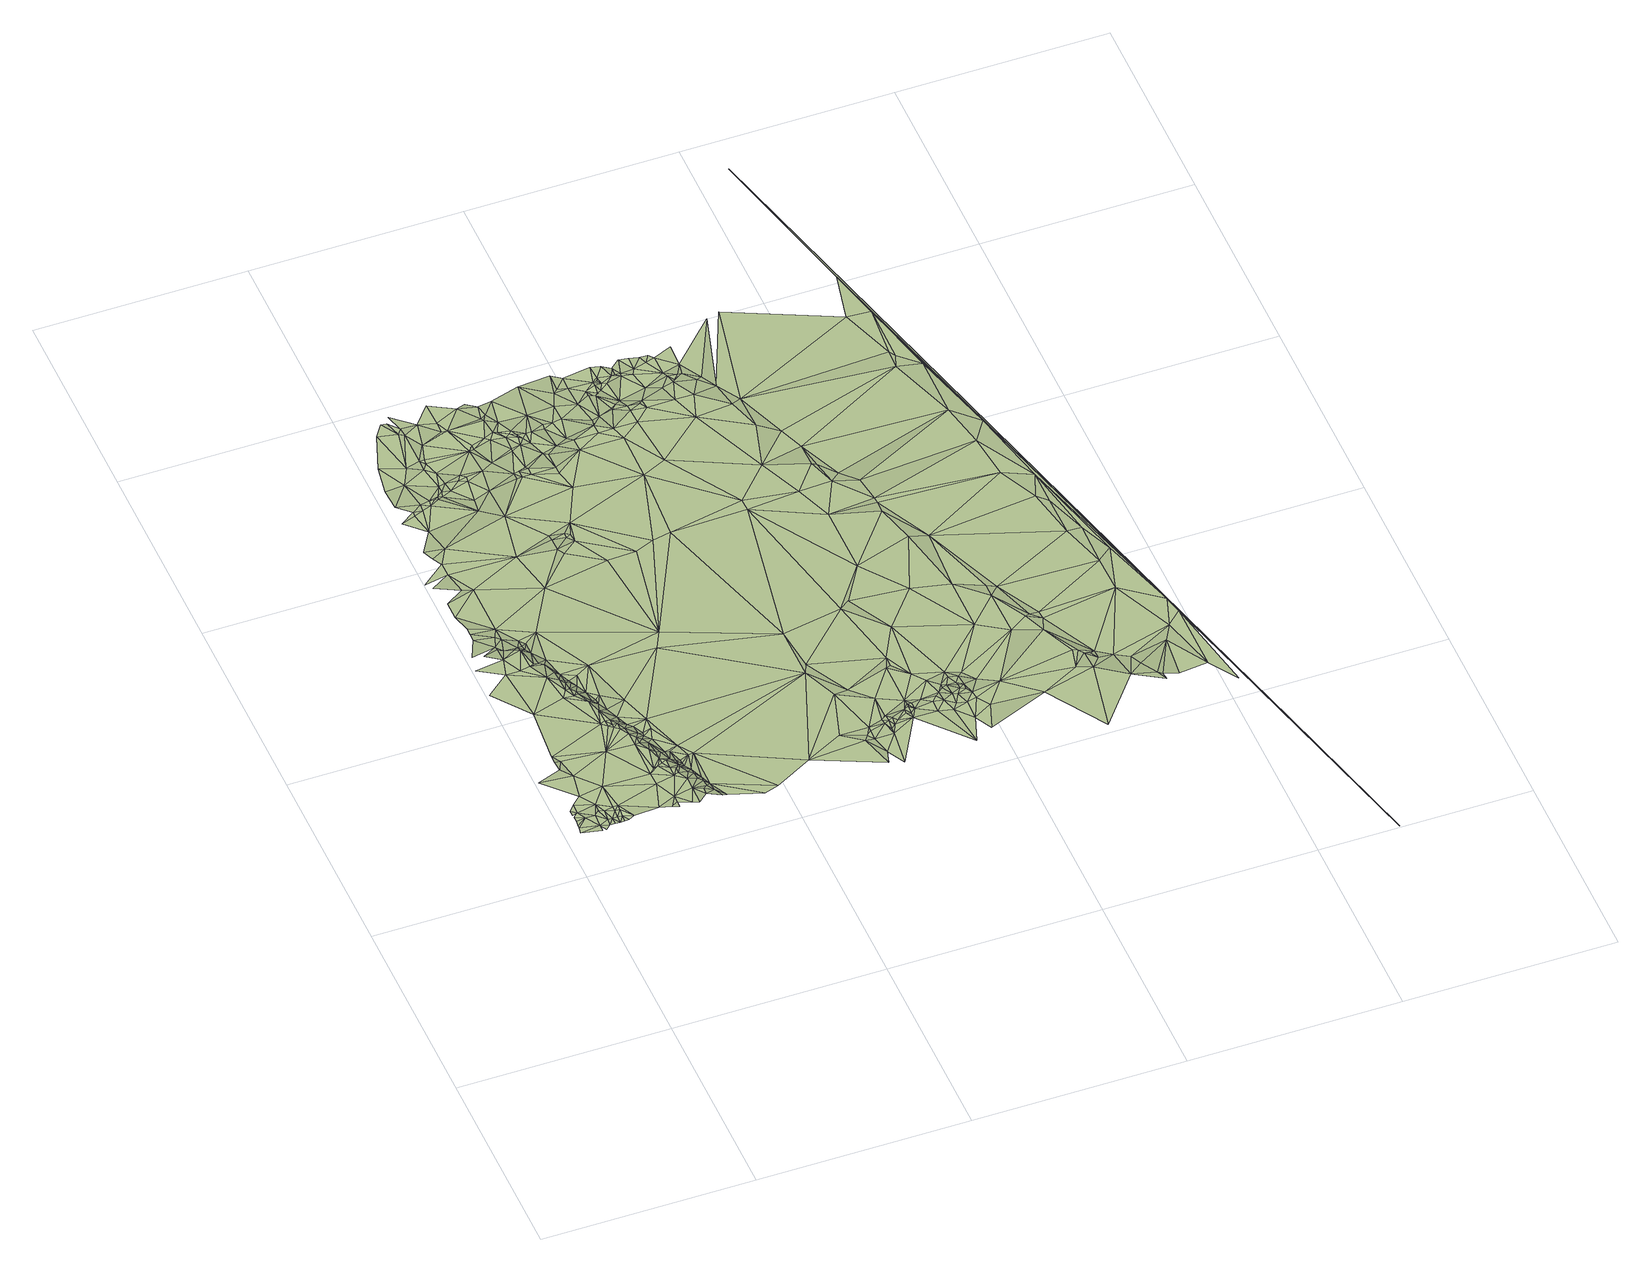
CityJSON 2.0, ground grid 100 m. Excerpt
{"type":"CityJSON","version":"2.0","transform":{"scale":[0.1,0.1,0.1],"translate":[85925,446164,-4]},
"CityObjects":{
"terrain1":{"type":"TINRelief","geometry":[{"type":"CompositeSurface","lod":"1","boundaries":[[[0,1,2]],[[2,1,3]],[[4,5,0]],[[3,1,6]],[[7,8,9]],[[6,1,8]],[[9,8,10]],[[0,5,1]],[[4,11,5]],[[8,1,12]],[[1,5,12]],[[8,13,10]],[[8,12,13]],[[14,5,15]],[[16,10,13]],[[17,16,18]],[[19,12,5]],[[14,19,5]],[[20,17,18]],[[21,12,19]],[[21,13,12]],[[22,21,19]],[[22,13,21]],[[23,19,14]],[[24,23,14]],[[23,22,19]],[[24,25,23]],[[22,26,13]],[[16,13,27]],[[23,28,22]],[[29,30,20]],[[23,25,31]],[[29,20,18]],[[29,32,30]],[[18,16,27]],[[23,31,28]],[[22,28,26]],[[25,33,31]],[[13,26,27]],[[25,34,33]],[[31,35,28]],[[31,33,35]],[[28,36,26]],[[34,37,33]],[[28,35,36]],[[26,36,27]],[[33,38,35]],[[33,37,38]],[[35,38,36]],[[29,39,32]],[[29,18,39]],[[39,18,27]],[[40,36,38]],[[41,42,43]],[[44,27,36]],[[41,32,45]],[[46,42,47]],[[44,36,40]],[[32,39,45]],[[39,27,48]],[[41,49,42]],[[50,51,52]],[[53,54,47]],[[42,55,47]],[[48,27,44]],[[51,54,53]],[[41,56,49]],[[41,45,56]],[[42,49,55]],[[40,57,58]],[[52,59,60]],[[53,47,61]],[[44,40,58]],[[51,59,52]],[[51,53,61]],[[60,62,63]],[[47,55,64]],[[47,65,61]],[[66,63,62]],[[67,57,68]],[[58,57,67]],[[51,61,69]],[[49,70,55]],[[60,59,62]],[[47,64,65]],[[70,64,55]],[[51,69,59]],[[45,39,71]],[[72,39,48]],[[73,61,65]],[[58,67,74]],[[66,75,76]],[[69,61,73]],[[39,77,71]],[[78,49,56]],[[79,64,70]],[[44,58,80]],[[62,59,69]],[[39,81,77]],[[82,78,56]],[[83,79,70]],[[48,44,80]],[[84,70,49]],[[72,85,39]],[[73,65,64]],[[56,45,86]],[[39,85,81]],[[48,87,88]],[[78,89,49]],[[72,48,88]],[[66,62,75]],[[82,56,86]],[[83,70,84]],[[45,71,90]],[[91,78,82]],[[92,64,79]],[[93,73,64]],[[58,74,94]],[[95,62,69]],[[95,69,73]],[[96,49,89]],[[92,79,83]],[[97,45,90]],[[48,80,87]],[[98,99,100]],[[78,101,89]],[[102,90,71]],[[96,84,49]],[[91,101,78]],[[102,71,77]],[[86,45,97]],[[92,93,64]],[[91,82,103]],[[104,73,93]],[[98,76,75]],[[105,99,106]],[[82,86,107]],[[82,107,103]],[[108,90,102]],[[95,73,104]],[[109,88,87]],[[72,88,110]],[[97,90,108]],[[58,111,80]],[[89,101,112]],[[94,74,113]],[[114,102,77]],[[58,94,111]],[[83,84,115]],[[96,89,116]],[[91,117,101]],[[114,77,81]],[[118,104,93]],[[89,112,116]],[[92,83,115]],[[114,108,102]],[[110,88,109]],[[118,93,92]],[[96,116,84]],[[86,119,107]],[[91,103,120]],[[118,95,104]],[[80,121,87]],[[101,122,112]],[[109,87,123]],[[87,121,123]],[[72,110,124]],[[72,125,85]],[[72,124,125]],[[86,97,126]],[[127,103,107]],[[128,81,85]],[[128,114,81]],[[91,120,117]],[[115,84,116]],[[101,117,122]],[[112,122,116]],[[97,108,129]],[[130,108,114]],[[86,126,119]],[[127,107,119]],[[98,75,99]],[[94,113,131]],[[132,62,95]],[[109,123,133]],[[123,121,133]],[[80,134,121]],[[127,120,103]],[[117,120,122]],[[110,109,135]],[[80,111,136]],[[126,97,137]],[[138,125,124]],[[80,136,134]],[[128,139,114]],[[130,129,108]],[[128,85,140]],[[110,141,124]],[[85,125,140]],[[97,129,137]],[[119,126,142]],[[127,119,142]],[[130,114,139]],[[143,116,122]],[[138,124,141]],[[110,135,141]],[[144,135,109]],[[132,118,92]],[[132,95,118]],[[109,133,145]],[[132,92,115]],[[143,122,120]],[[121,146,133]],[[94,131,147]],[[121,134,146]],[[136,148,134]],[[138,149,125]],[[144,109,145]],[[130,139,129]],[[94,150,111]],[[143,120,127]],[[136,111,151]],[[128,152,139]],[[128,140,152]],[[153,142,126]],[[144,141,135]],[[153,126,137]],[[154,155,156]],[[140,125,149]],[[153,127,142]],[[94,147,157]],[[155,106,156]],[[145,133,146]],[[136,151,148]],[[134,148,146]],[[138,141,158]],[[159,115,116]],[[144,160,141]],[[144,145,160]],[[138,158,149]],[[94,161,150]],[[94,157,161]],[[111,162,151]],[[152,140,163]],[[140,149,163]],[[131,164,147]],[[145,146,165]],[[111,150,162]],[[141,160,158]],[[148,166,146]],[[129,167,137]],[[159,116,143]],[[168,160,145]],[[168,145,165]],[[169,154,156]],[[148,151,170]],[[147,164,157]],[[129,139,171]],[[146,172,165]],[[153,137,167]],[[148,170,166]],[[146,166,172]],[[131,173,164]],[[159,143,127]],[[159,127,153]],[[171,139,152]],[[132,115,159]],[[151,162,170]],[[174,163,149]],[[165,172,175]],[[174,149,158]],[[168,165,175]],[[150,176,162]],[[150,161,176]],[[171,152,163]],[[157,177,161]],[[157,164,177]],[[162,176,170]],[[169,178,179]],[[180,75,62]],[[181,158,160]],[[161,177,176]],[[178,182,179]],[[181,160,168]],[[129,171,167]],[[183,172,166]],[[164,173,184]],[[164,184,177]],[[171,163,174]],[[183,166,170]],[[183,175,172]],[[183,168,175]],[[181,174,158]],[[159,153,167]],[[180,62,132]],[[99,185,106]],[[99,75,185]],[[186,170,176]],[[186,176,177]],[[183,181,168]],[[187,188,189]],[[182,190,189]],[[181,171,174]],[[186,183,170]],[[169,191,178]],[[178,191,182]],[[106,185,156]],[[186,181,183]],[[187,189,190]],[[187,192,188]],[[182,191,190]],[[177,184,193]],[[169,194,191]],[[169,156,195]],[[194,190,191]],[[187,190,196]],[[186,177,197]],[[196,190,194]],[[187,198,192]],[[180,185,75]],[[169,195,194]],[[199,196,194]],[[177,193,197]],[[200,167,171]],[[201,192,198]],[[159,167,200]],[[187,196,202]],[[203,199,194]],[[132,159,204]],[[205,196,199]],[[187,206,198]],[[205,199,203]],[[205,202,196]],[[187,202,206]],[[207,156,185]],[[208,205,203]],[[195,203,194]],[[209,205,208]],[[207,195,156]],[[209,202,205]],[[180,132,204]],[[201,198,210]],[[195,208,203]],[[211,198,206]],[[209,208,212]],[[209,213,202]],[[206,202,214]],[[215,198,211]],[[209,212,213]],[[201,210,216]],[[202,213,214]],[[211,206,217]],[[215,210,198]],[[206,214,217]],[[208,218,212]],[[186,197,219]],[[195,218,208]],[[211,217,220]],[[180,221,185]],[[210,222,216]],[[213,212,223]],[[159,200,204]],[[211,220,224]],[[214,213,225]],[[181,226,171]],[[215,211,224]],[[227,222,210]],[[215,227,210]],[[186,226,181]],[[228,212,218]],[[213,223,225]],[[228,223,212]],[[195,229,218]],[[207,185,230]],[[231,217,214]],[[215,232,227]],[[231,220,217]],[[180,233,221]],[[207,229,195]],[[215,224,232]],[[232,234,227]],[[223,235,225]],[[185,221,236]],[[228,235,223]],[[229,228,218]],[[185,236,230]],[[231,224,220]],[[231,214,225]],[[180,237,233]],[[225,235,238]],[[239,232,224]],[[228,238,235]],[[180,204,237]],[[200,171,226]],[[229,238,228]],[[240,239,224]],[[231,225,238]],[[240,224,231]],[[207,241,229]],[[242,236,221]],[[243,232,239]],[[233,244,221]],[[207,230,245]],[[186,219,226]],[[246,230,236]],[[243,247,232]],[[244,242,221]],[[240,243,239]],[[246,236,242]],[[229,248,238]],[[231,238,249]],[[237,244,233]],[[240,231,250]],[[207,251,241]],[[245,230,246]],[[231,252,250]],[[231,249,252]],[[253,246,242]],[[253,242,244]],[[229,241,248]],[[248,249,238]],[[240,254,243]],[[245,246,253]],[[240,250,255]],[[245,253,244]],[[243,254,247]],[[255,250,252]],[[207,245,256]],[[257,252,249]],[[207,256,251]],[[237,204,258]],[[248,241,251]],[[200,259,204]],[[257,255,252]],[[240,255,260]],[[261,248,251]],[[262,249,248]],[[237,258,244]],[[240,263,254]],[[245,244,258]],[[264,257,249]],[[265,261,251]],[[266,248,261]],[[240,260,263]],[[262,264,249]],[[257,267,255]],[[268,261,265]],[[266,262,248]],[[268,266,261]],[[260,255,267]],[[219,269,270]],[[256,265,251]],[[271,258,204]],[[272,267,257]],[[264,272,257]],[[273,254,263]],[[273,274,254]],[[219,275,269]],[[276,219,270]],[[277,267,272]],[[266,278,262]],[[268,265,279]],[[280,263,260]],[[260,267,281]],[[262,278,264]],[[277,281,267]],[[268,282,266]],[[264,278,272]],[[280,273,263]],[[277,272,283]],[[245,258,271]],[[280,260,281]],[[256,284,265]],[[200,226,259]],[[277,283,285]],[[265,284,279]],[[277,285,281]],[[266,282,278]],[[272,286,283]],[[272,278,286]],[[276,226,219]],[[268,279,282]],[[287,271,204]],[[283,288,285]],[[283,286,288]],[[280,289,273]],[[280,281,289]],[[278,290,286]],[[286,290,288]],[[278,291,290]],[[285,288,292]],[[278,282,291]],[[270,269,293]],[[288,290,292]],[[287,204,259]],[[290,291,292]],[[282,279,294]],[[295,281,285]],[[296,270,293]],[[297,269,275]],[[291,298,292]],[[256,245,299]],[[289,281,295]],[[295,285,292]],[[276,270,296]],[[291,282,300]],[[256,301,284]],[[302,293,269]],[[297,302,269]],[[282,294,300]],[[284,301,279]],[[291,300,298]],[[245,271,299]],[[279,301,294]],[[295,292,298]],[[302,303,293]],[[296,293,303]],[[298,300,304]],[[305,302,297]],[[294,301,300]],[[305,297,306]],[[295,298,307]],[[308,303,302]],[[298,304,307]],[[308,296,303]],[[309,289,295]],[[310,226,276]],[[259,226,311]],[[310,311,226]],[[305,308,302]],[[312,304,300]],[[313,296,308]],[[314,276,296]],[[295,307,315]],[[256,299,301]],[[316,300,301]],[[307,304,315]],[[316,312,300]],[[312,315,304]],[[314,296,313]],[[317,308,305]],[[314,310,276]],[[318,313,308]],[[318,308,317]],[[287,299,271]],[[319,317,305]],[[320,305,306]],[[295,315,321]],[[322,313,318]],[[309,295,321]],[[323,313,322]],[[319,318,317]],[[324,322,318]],[[325,315,312]],[[314,313,323]],[[324,318,319]],[[324,323,322]],[[326,324,319]],[[327,316,301]],[[319,305,320]],[[325,321,315]],[[328,312,316]],[[324,329,323]],[[330,311,310]],[[328,325,312]],[[326,319,320]],[[326,329,324]],[[309,321,331]],[[332,259,311]],[[314,323,333]],[[334,310,314]],[[326,335,329]],[[328,316,327]],[[326,320,335]],[[323,329,333]],[[325,336,321]],[[309,331,337]],[[299,338,301]],[[338,327,301]],[[339,287,259]],[[335,340,329]],[[320,340,335]],[[328,341,325]],[[331,321,336]],[[329,340,342]],[[341,336,325]],[[343,329,342]],[[320,344,340]],[[343,333,329]],[[334,314,333]],[[340,344,342]],[[331,345,337]],[[343,342,344]],[[346,328,327]],[[347,345,331]],[[343,348,333]],[[330,310,334]],[[343,344,348]],[[287,349,299]],[[347,331,336]],[[332,311,330]],[[350,341,328]],[[351,344,320]],[[338,346,327]],[[352,337,345]],[[350,336,341]],[[333,348,353]],[[350,328,346]],[[344,353,348]],[[347,352,345]],[[354,338,299]],[[351,320,355]],[[350,356,336]],[[347,336,357]],[[344,358,353]],[[339,259,332]],[[351,358,344]],[[359,334,333]],[[357,336,356]],[[360,350,346]],[[361,333,353]],[[362,346,338]],[[347,363,352]],[[364,356,350]],[[330,334,365]],[[339,349,287]],[[359,365,334]],[[347,357,363]],[[349,354,299]],[[359,333,361]],[[353,358,366]],[[367,364,350]],[[360,367,350]],[[357,356,368]],[[354,362,338]],[[364,368,356]],[[351,369,358]],[[359,330,365]],[[351,355,370]],[[353,366,371]],[[372,357,368]],[[373,360,346]],[[351,370,369]],[[358,369,366]],[[372,368,364]],[[361,353,371]],[[373,346,362]],[[372,374,357]],[[375,364,367]],[[357,374,363]],[[375,367,360]],[[376,352,363]],[[377,372,364]],[[371,366,369]],[[378,370,355]],[[377,374,372]],[[379,364,375]],[[380,369,370]],[[377,364,379]],[[381,375,360]],[[382,363,374]],[[383,330,359]],[[384,371,369]],[[332,330,383]],[[382,374,377]],[[381,360,373]],[[384,369,380]],[[382,385,363]],[[386,361,371]],[[387,363,385]],[[381,379,375]],[[384,388,371]],[[376,363,387]],[[389,380,370]],[[386,371,388]],[[382,387,385]],[[382,377,390]],[[359,361,391]],[[377,379,390]],[[378,389,370]],[[384,380,392]],[[393,332,383]],[[394,373,362]],[[395,388,384]],[[386,388,395]],[[389,392,380]],[[396,381,373]],[[391,361,386]],[[397,387,382]],[[376,387,398]],[[397,382,390]],[[399,379,381]],[[383,359,391]],[[400,384,392]],[[395,384,400]],[[354,401,362]],[[402,386,395]],[[394,396,373]],[[397,398,387]],[[403,389,378]],[[404,390,379]],[[399,381,396]],[[405,378,406]],[[391,386,402]],[[395,400,407]],[[408,392,389]],[[409,332,393]],[[339,332,409]],[[410,400,392]],[[411,402,395]],[[411,395,407]],[[404,397,390]],[[408,410,392]],[[405,403,378]],[[394,399,396]],[[412,354,349]],[[408,389,403]],[[413,407,400]],[[414,398,397]],[[415,379,399]],[[413,400,410]],[[411,407,413]],[[416,402,411]],[[401,394,362]],[[414,397,417]],[[416,391,402]],[[404,379,415]],[[417,397,404]],[[408,413,410]],[[416,411,413]],[[414,417,418]],[[417,404,418]],[[419,391,416]],[[420,349,339]],[[421,399,394]],[[422,413,408]],[[416,413,422]],[[414,418,423]],[[393,383,424]],[[412,401,354]],[[418,404,425]],[[419,416,422]],[[404,415,425]],[[426,408,403]],[[427,415,399]],[[426,403,405]],[[418,428,423]],[[418,425,428]],[[401,421,394]],[[427,399,421]],[[409,393,424]],[[429,405,406]],[[426,422,408]],[[430,339,409]],[[383,391,431]],[[423,428,432]],[[420,412,349]],[[425,415,433]],[[431,391,419]],[[430,420,339]],[[425,433,428]],[[432,428,434]],[[427,435,415]],[[427,421,436]],[[434,428,437]],[[433,415,435]],[[438,421,401]],[[437,428,433]],[[429,426,405]],[[424,383,431]],[[427,436,435]],[[438,436,421]],[[439,419,422]],[[440,434,437]],[[441,435,436]],[[437,433,442]],[[440,437,442]],[[443,433,435]],[[412,444,401]],[[443,435,441]],[[445,441,436]],[[439,422,426]],[[446,438,401]],[[447,436,438]],[[445,443,441]],[[448,442,433]],[[448,433,443]],[[447,445,436]],[[449,409,424]],[[420,450,412]],[[430,409,451]],[[439,431,419]],[[444,446,401]],[[448,443,445]],[[430,452,420]],[[453,447,438]],[[448,454,442]],[[447,455,445]],[[448,445,455]],[[446,453,438]],[[456,444,412]],[[457,424,431]],[[420,452,450]],[[412,450,458]],[[453,455,447]],[[459,426,429]],[[449,451,409]],[[456,412,458]],[[449,424,457]],[[460,446,444]],[[460,453,446]],[[430,461,452]],[[456,460,444]],[[430,451,462]],[[463,439,426]],[[452,464,450]],[[430,462,461]],[[450,464,458]],[[465,457,431]],[[452,466,464]],[[467,448,455]],[[465,431,439]],[[466,458,464]],[[468,426,459]],[[469,470,429]],[[467,455,453]],[[468,463,426]],[[471,466,452]],[[461,471,452]],[[472,449,457]],[[470,459,429]],[[472,451,449]],[[473,453,460]],[[474,457,465]],[[472,462,451]],[[472,457,474]],[[475,465,439]],[[463,475,439]],[[474,465,476]],[[472,474,476]],[[475,477,465]],[[476,465,477]],[[469,478,470]],[[468,459,479]],[[463,480,475]],[[481,459,470]],[[475,480,477]],[[481,479,459]],[[468,479,463]],[[476,477,482]],[[482,477,480]],[[463,479,483]],[[463,483,480]],[[484,481,470]],[[483,479,481]],[[484,485,481]],[[483,481,485]],[[456,486,460]],[[456,458,486]],[[483,485,484]],[[484,470,487]],[[488,458,466]],[[478,487,470]],[[489,461,462]],[[483,484,487]],[[489,462,472]],[[488,466,471]],[[490,471,461]],[[472,476,491]],[[492,487,478]],[[493,473,460]],[[494,482,480]],[[495,476,482]],[[496,492,478]],[[494,480,483]],[[497,496,478]],[[497,478,498]],[[494,483,487]],[[497,498,499]],[[496,500,492]],[[501,487,492]],[[497,500,496]],[[497,499,500]],[[489,490,461]],[[486,502,460]],[[488,486,458]],[[493,460,502]],[[503,489,472]],[[503,472,491]],[[495,482,494]],[[495,491,476]],[[499,504,500]],[[490,488,471]],[[494,487,501]],[[501,492,500]],[[505,500,504]],[[501,500,505]],[[494,501,506]],[[495,494,507]],[[508,501,505]],[[509,491,495]],[[508,505,510]],[[511,503,491]],[[494,506,507]],[[511,491,509]],[[512,489,503]],[[512,490,489]],[[509,495,507]],[[508,506,501]],[[512,503,511]],[[508,513,506]],[[514,502,486]],[[512,511,509]],[[515,488,490]],[[516,513,517]],[[512,509,507]],[[488,518,486]],[[512,507,506]],[[518,514,486]],[[512,515,490]],[[506,513,519]],[[519,493,502]],[[512,506,515]],[[519,502,514]],[[515,518,488]],[[515,506,519]],[[519,513,516]],[[519,514,518]],[[516,517,520]],[[519,516,493]],[[515,519,518]]]}]}
},
"vertices":[
[71,1270,33],[115,1310,43],[70,1280,37],[71,1300,44],[70,1250,22],[161,1260,24],[70,1330,43],[73,1350,36],[93,1350,42],[72,1380,32],[94,1400,42],[163,1230,21],[161,1310,40],[183,1370,43],[205,1250,21],[183,1230,21],[138,1440,44],[4,1580,47],[161,1570,42],[206,1280,28],[118,1620,48],[183,1330,42],[206,1320,42],[228,1280,25],[229,1250,21],[252,1250,20],[250,1330,42],[251,1460,45],[252,1310,36],[139,1670,44],[115,1670,48],[250,1280,25],[116,1710,44],[273,1280,23],[275,1250,21],[274,1310,36],[273,1330,42],[295,1250,24],[318,1250,39],[346,1660,41],[432,1250,45],[138,1980,46],[115,2250,44],[4,2160,45],[476,1390,43],[386,1820,44],[4,2320,44],[138,2340,46],[475,1460,42],[274,2170,45],[27,2420,27],[140,2440,28],[71,2520,23],[138,2410,42],[70,2390,46],[183,2250,44],[296,2030,44],[490,1240,41],[520,1290,44],[161,2500,27],[72,2560,22],[162,2400,37],[184,2550,21],[70,2590,27],[230,2370,42],[206,2380,44],[50,2680,24],[522,1260,39],[521,1230,37],[185,2480,25],[230,2260,45],[410,1800,44],[477,1650,45],[229,2400,30],[579,1230,44],[183,2810,22],[49,2770,23],[432,1780,45],[320,2070,45],[251,2270,44],[566,1410,45],[453,1760,45],[342,2020,46],[273,2270,41],[297,2260,33],[477,1720,45],[387,1970,43],[522,1490,44],[498,1480,43],[319,2140,43],[409,1830,45],[342,2070,44],[274,2360,21],[253,2380,29],[611,1310,45],[251,2450,19],[320,2200,31],[408,1900,45],[138,2830,17],[116,2940,18],[25,2880,23],[340,2120,36],[431,1800,45],[364,2050,38],[252,2410,23],[5,2920,16],[117,3010,17],[365,2030,42],[432,1830,45],[545,1530,46],[522,1600,46],[611,1370,46],[342,2140,30],[611,1220,43],[455,1800,42],[319,2300,18],[341,2190,21],[365,2120,25],[275,2420,18],[408,1980,29],[386,2100,18],[566,1460,46],[364,2140,21],[543,1500,46],[498,1650,46],[500,1690,43],[430,1960,23],[408,2050,17],[475,1760,41],[477,1860,19],[475,1820,28],[657,1260,41],[341,2470,20],[567,1510,46],[589,1450,46],[545,1580,43],[588,1420,46],[454,1920,17],[522,1680,34],[499,1800,20],[523,1730,23],[545,1660,24],[431,1990,18],[409,2160,19],[568,1580,31],[589,1520,34],[614,1480,30],[656,1290,45],[611,1460,36],[543,1710,18],[658,1370,32],[634,1420,35],[521,1780,17],[454,2010,18],[72,3110,13],[94,3060,11],[161,3090,20],[679,1310,34],[567,1680,17],[478,2200,18],[590,1580,21],[678,1350,29],[656,1410,27],[545,1730,17],[702,1280,30],[613,1510,26],[636,1470,23],[543,1940,23],[612,1580,18],[139,3220,13],[658,1440,20],[590,1800,20],[635,1490,20],[724,1240,25],[588,1740,18],[634,1510,18],[680,1380,22],[700,1330,20],[117,3330,13],[50,3310,11],[476,2710,20],[655,1600,20],[119,3350,19],[678,1530,18],[745,1240,20],[431,2930,23],[701,1530,22],[139,3510,30],[48,3500,31],[53,3400,26],[161,3380,21],[163,3350,11],[70,3640,33],[901,1190,20],[206,3370,10],[385,3260,15],[207,3390,20],[971,1210,20],[183,3600,34],[230,3390,19],[792,2190,20],[138,3830,28],[275,3450,24],[250,3390,14],[837,2280,19],[252,3400,20],[252,3570,28],[475,3180,21],[273,3400,10],[277,3420,22],[228,3810,29],[252,3620,33],[320,3420,13],[308,3460,25],[296,3530,27],[252,3790,34],[180,3890,31],[273,3600,27],[394,3330,10],[1150,1310,20],[274,3620,34],[612,2910,22],[207,3890,28],[369,3460,20],[301,3710,30],[388,3490,19],[1331,1810,23],[250,3840,28],[411,3450,11],[475,3360,13],[610,3000,20],[477,3600,31],[326,3830,33],[633,2880,18],[227,3920,32],[410,3470,20],[611,2970,25],[790,2770,19],[489,3480,19],[408,3760,25],[432,3750,32],[611,3380,18],[679,2970,15],[408,3810,32],[702,2930,21],[723,3040,21],[678,2990,22],[405,3930,28],[612,3420,11],[544,3510,18],[499,3630,31],[635,3380,19],[501,3610,24],[700,2980,17],[521,3860,33],[565,3650,32],[814,3240,21],[588,3640,24],[925,2770,23],[1331,2070,20],[602,3750,36],[636,3420,16],[656,3550,12],[596,3770,27],[655,3560,18],[678,3380,19],[672,3440,11],[613,3670,32],[679,3420,18],[1422,1330,20],[1328,1400,22],[1017,2810,21],[657,3630,23],[609,3840,31],[564,3880,27],[1467,1170,20],[1400,1640,23],[634,3670,24],[701,3570,17],[790,3380,23],[622,3780,34],[656,3720,32],[773,3490,12],[678,3640,27],[791,3340,21],[689,3650,32],[704,3610,28],[1107,2830,18],[703,3620,34],[677,3850,31],[725,3600,18],[748,3570,11],[747,3620,22],[1443,1360,16],[792,3470,18],[791,3720,26],[1465,1400,21],[1488,1240,15],[771,3620,23],[1128,3200,19],[844,3510,14],[925,3440,24],[1466,1330,15],[1467,1380,16],[835,3630,11],[1555,1330,16],[1534,1150,16],[837,3650,17],[1535,1390,29],[814,3890,34],[1465,1650,19],[1353,1860,19],[903,3540,11],[1534,1420,22],[1555,1560,18],[881,3650,12],[925,3510,21],[1557,1360,15],[1557,1400,30],[1578,1380,16],[1668,1390,16],[919,3730,24],[1555,1430,29],[1555,1440,20],[1578,1410,30],[927,3660,10],[1600,1400,17],[1038,3510,21],[1039,3560,21],[1646,1440,28],[1691,1770,20],[947,3800,29],[1618,2120,21],[1669,1500,20],[1668,1710,24],[1645,1420,25],[1022,3710,17],[967,3900,35],[1129,3440,24],[1467,2840,18],[1670,1420,15],[1047,3600,12],[1668,1450,28],[1670,1470,24],[1693,1440,18],[969,3820,26],[1108,3510,23],[1016,3810,25],[1690,1470,24],[1466,2900,19],[1084,3610,15],[1781,1390,15],[1015,3870,32],[1736,1480,19],[1242,3250,23],[1872,1160,15],[1084,3740,22],[1084,3770,20],[1782,1450,17],[1753,1640,21],[1151,3630,15],[1803,1580,19],[1221,3510,23],[1127,3800,30],[1114,3730,18],[1691,1720,20],[1803,1470,24],[1150,3640,12],[1110,3730,14],[1825,1430,30],[1848,1370,20],[1826,1490,21],[1129,3750,11],[1220,3590,21],[1129,3780,30],[1173,3650,17],[1148,3890,31],[1150,3760,10],[1916,1290,20],[1199,3670,11],[1871,1400,22],[1218,3620,21],[1162,3790,21],[1781,1940,20],[1871,1450,33],[1149,3810,23],[1849,1530,24],[1155,3820,30],[1850,1510,21],[1917,1390,21],[1184,3780,23],[1893,1600,19],[1893,1440,32],[1668,2160,17],[1291,3580,21],[1872,1520,20],[1272,3610,25],[1217,3810,28],[1195,3880,30],[1287,3630,20],[1915,1470,33],[1467,3450,20],[1895,1560,23],[1963,1400,22],[1262,3810,12],[2006,1340,21],[1962,1210,16],[1917,1500,26],[1960,1440,21],[1782,2340,21],[1938,1460,31],[1916,1520,21],[1624,3070,20],[1940,1490,30],[1239,3860,21],[1332,3700,14],[1940,1550,23],[1238,3820,19],[1262,3820,19],[1960,1570,19],[1714,2860,21],[1422,3580,22],[2006,1510,17],[1281,3890,28],[1939,2130,23],[1313,3800,11],[2097,1460,20],[1400,3670,18],[1330,3830,10],[2253,1330,17],[1780,2680,22],[2119,1820,22],[1324,3880,31],[1436,3760,12],[1374,3880,19],[1445,3730,19],[1455,3680,26],[1393,3850,10],[1510,3580,22],[2255,1730,22],[1415,3880,15],[1466,3700,18],[1437,3860,11],[1488,3720,23],[1692,3310,19],[1510,3720,19],[1645,3470,17],[1556,3660,21],[1522,3780,14],[2052,2430,21],[1827,3000,21],[2005,2620,17],[1872,2870,18],[1623,3600,15],[1526,3900,11],[1580,3670,19],[1782,3240,14],[2120,2090,21],[1827,3120,14],[2433,1420,20],[1691,3490,11],[2006,2710,13],[2008,2680,14],[2389,1690,16],[1849,2990,16],[2253,1960,21],[1917,2910,14],[1734,4000,11],[2456,1520,21],[2434,1040,20],[2502,1390,22],[1985,2830,21],[2141,2410,14],[1798,4020,13],[2255,2030,17],[2344,1790,20],[2298,2010,14],[2367,1800,16],[2637,1290,22],[2478,1510,25],[2413,1760,12],[2500,1490,17],[2411,1800,11],[2547,1490,10],[2545,1440,18],[2524,1480,16],[2389,3430,10],[2615,1440,10],[2501,3100,10],[2569,2660,10],[2545,2880,11],[2705,2220,10],[2681,1400,12],[2300,3790,12],[2773,1820,12],[2771,2000,12],[2704,1340,18],[2749,1260,22],[2772,1210,19],[2770,1250,16],[2862,1440,10],[2906,1520,13],[2390,3520,16],[2658,2470,10],[2838,1230,11],[2974,1240,16],[2953,1670,17],[2839,2050,17],[2974,1580,16],[2772,2210,16],[3063,1100,18],[2704,2420,12],[2703,2590,15],[3178,790,19],[2410,3490,15],[2615,2980,16],[2350,4030,16],[3378,0,18],[2502,3400,16],[2412,3780,16],[2152,4800,35]
]}
